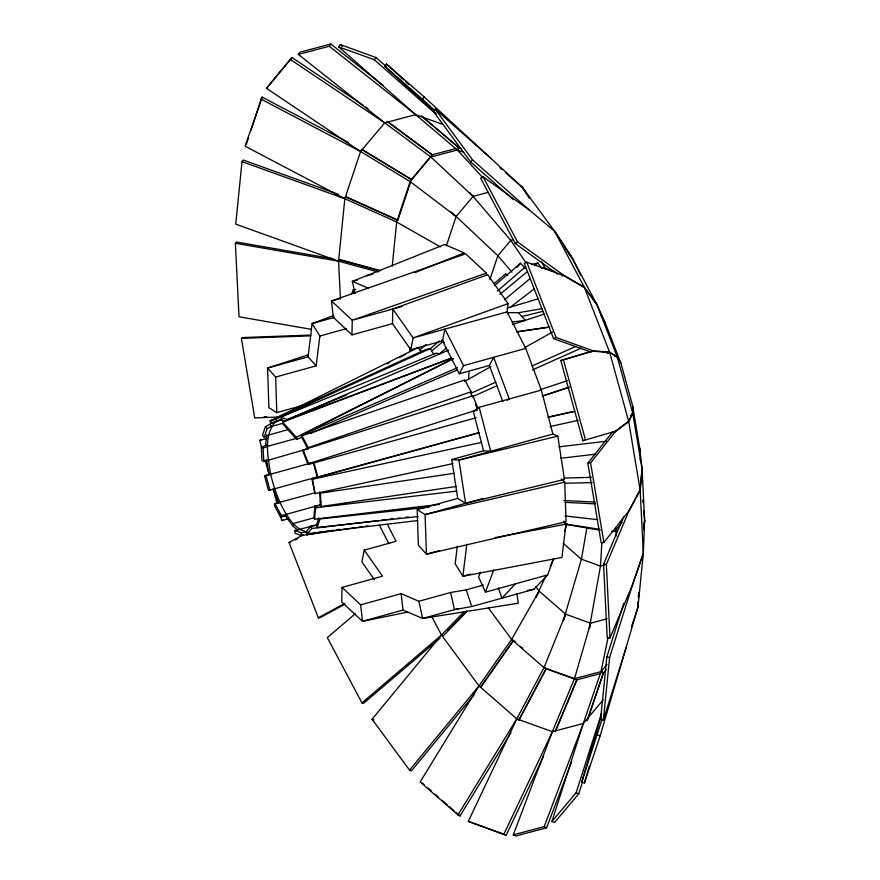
<?xml version="1.0" encoding="UTF-8"?>
<svg xmlns="http://www.w3.org/2000/svg" width="880" height="880" viewBox="0 0 880 880"><rect width="100%" height="100%" fill="white"/><g stroke="black" fill="none" stroke-linecap="round" stroke-linejoin="round"><path stroke-width="1.32" d="M275.044 422.257C263.219 436.535 268.125 457.435 270.611 474.199C274.912 491.854 281.347 509.454 293.062 523.6L293.04 526.152L297.946 530.431M387.343 524.26L396.011 541.321L364.243 550.121L382.536 576.18L342.034 587.4L341.748 602.008L362.494 621.302L407.869 612.084M442.541 340.901L459.261 373.78L463.54 365.64L444.906 329.12L442.541 340.901L410.773 349.701L392.48 323.642L351.967 334.862L352.253 320.254L331.507 300.971L465.641 253.814L486.376 273.108L486.464 275.583M392.48 323.642L392.755 309.034L487.729 274.692L508.112 303.578L507.1 311.883L525.734 348.403L541.354 390.071L552.882 434.038L557.799 436.128L564.465 479.402L465.597 503.349L457.71 498.421L417.208 509.652L418.352 545.193L426.437 554.202L566.082 521.752L564.729 482.13L561.286 478.918M468.732 379.313L468.875 371.47M601.326 715.66L581.735 782.089L584.441 782.925L600.193 735.746L637.945 607.178L643.302 553.641L644.633 520.465L642.07 468.93L639.749 448.36L632.632 405.801L620.829 362.923L605.143 322.641L596.717 304.194L572.473 258.412L554.455 230.945L522.346 187.352L424.325 97.031L386.507 64.064L384.615 66.165L434.082 111.672M637.945 607.178L638.231 601.81M638.44 597.784L638.737 592.427M638.176 602.074L637.879 607.475L631.356 627.044M638.473 596.673L638.693 592.625M601.854 543.169L600.468 566.071L589.314 628.452L590.59 623.183L607.167 618.783M623.7 516.648L603.559 564.3L607.211 637.813L609.994 637.967L632.258 585.299L643.313 553.267L640.189 490.27L642.07 468.93L632.742 413.16L617.265 356.972L596.717 304.194L584.276 287.232L554.653 231.264L528.649 209.44L472.615 159.962L435.149 109.087L433.037 110.957L470.514 161.832L513.304 199.617M632.632 405.801L632.742 413.16L628.639 421.245L615.142 431.354L612.513 432.08L587.851 463.188L601.172 542.729L603.9 542.454L628.562 511.357L640.134 489.841L642.07 468.93M338.305 194.293L243.188 160.017L242 161.645L235.741 224.125L338.569 261.184L378.114 271.953M266.695 434.753L265.683 444.851L267.52 446.369L296.648 438.295M340.439 298.738L338.569 261.184L344.839 198.704L360.58 151.514L361.944 149.369L411.51 179.443L431.354 155.903M456.016 486.486L321.079 506.539L320.419 505.285L314.952 505.923L313.819 517.286L314.545 519.134L439.307 504.405M314.545 519.134L315.678 507.771L314.952 505.923M392.238 266.178L396.66 222.013L410.157 181.588L411.51 179.443M625.988 648.164L603.35 719.983L600.578 719.455L606.837 656.975L623.711 603.438M603.35 719.983L609.609 657.503L632.247 585.684L643.302 553.641M643.698 529.749L644.633 520.465L643.775 510.906M308.044 354.893L267.564 368.06L275.649 377.069L316.151 365.849L308.066 356.84L312.136 323.554L333.718 315.48M466.785 544.313L462.88 576.268L561.924 557.447L565.994 524.15L563.816 521.059M316.151 365.849L319.869 336.028L312.136 323.554L334.631 317.317M457.336 546.172L455.147 563.783L462.88 576.268L470.822 574.068M643.775 527.263L644.633 520.465M301.95 435.787L308.231 447.656L307.989 449.174L301.708 437.305L301.95 435.787L464.805 379.885L471.097 391.765L470.855 393.283L472.329 396.913M320.661 504.812L286.242 514.349L285.89 516.516L292.699 525.767L293.062 523.6L314.237 517.737M586.971 527.395L581.427 559.207L563.387 620.554L565.642 614.196L539.132 591.085L535.953 586.762M364.243 550.121L361.878 561.902L374.418 579.678M410.773 349.701L413.138 337.92L392.755 309.034M608.135 637.263L600.974 671.627L583.308 723.481L551.947 821.447L554.554 822.492L578.71 793.826L582.472 782.067M581.735 782.089L602.085 719.279M584.441 782.925L589.435 765.996M600.578 719.455L601.403 716.848M551.947 821.447L576.114 792.781L601.612 713.097M564.542 531.333L567.039 523.644M348.447 142.538L262.097 97.075L245.102 146.19L344.839 198.704L396.66 222.013L440.374 246.884M246.345 144.254L248.479 137.885M251.031 130.229L262.097 97.075M270.259 424.182L265.397 426.69L262.537 435.27L264.22 437.305L268.664 435.006L288.519 429.506M264.22 437.305L267.08 428.725L271.524 426.426L283.437 423.126M410.531 182.259L397.914 220.077L346.082 196.768L344.839 198.704L242 161.645M418.209 516.527L317.141 527.538L316.426 525.228L318.879 517.869M317.141 527.538L320.001 518.958L429.264 507.056M446.38 245.751L456.137 216.491L473.077 196.394L488.378 192.335M489.863 279.697L497.871 255.717L510.796 240.383L513.337 239.712M587.081 720.753L603.427 672.782L600.974 671.627L574.486 678.667L543.994 667.678L511.599 639.43L488.312 607.827M587.675 719.345L603.581 672.683L606.166 669.614M351.725 293.766L353.1 290.07L355.718 289.344M553.619 558.866L547.635 574.915L485.452 592.141L493.735 569.932M480.436 572.143L478.588 577.038L485.452 592.141M571.747 761.574L546.634 827.794L515.713 836L513.26 834.845L552.387 731.687L574.486 678.667L590.59 623.183L565.642 614.196L543.994 667.678L516.802 718.872L468.314 821.381L506.154 835.34L543.543 756.294M513.26 834.845L544.192 826.639L583.308 723.481L603.152 699.93M555.17 731.566L576.741 679.8L574.486 678.667L576.928 679.811L600.776 673.486M555.357 731.577L576.928 679.811M609.994 637.967L606.342 564.443L628.606 511.786L640.189 490.27M545.754 576.235L536.03 597.102M550.165 566.324L553.476 558.899M314.369 492.932L275.022 503.591L274.263 505.252L280.555 517.132L285.89 515.922M280.555 517.132L281.303 515.471L275.022 503.591M587.851 463.188L590.59 462.913L615.241 431.805L628.727 421.696L632.742 413.16L630.487 416.097M468.314 821.381L503.899 834.196L552.387 731.687L583.308 723.481M477.807 408.265L472.956 395.824L303.204 449.988L302.753 450.846L308.088 464.541L476.146 417.758M308.088 464.541L308.539 463.672L476.982 409.926M472.956 395.824L472.516 396.682L497.486 385.539M535.997 597.08L539.132 591.085L511.599 639.43L478.984 685.894L420.156 781.957L457.974 814.924L460.02 815.936L510.961 732.765M459.261 373.78L489.368 365.442L493.658 357.291L509.278 398.959L507.298 400.279M574.838 679.118L546.26 668.822L519.057 720.005L516.802 718.872L478.984 685.894L441.507 635.019L431.904 616.88M457.974 814.924L516.802 718.872L552.387 731.687M511.907 272.096L497.871 255.717L456.137 216.491L410.157 181.588L360.58 151.514L266.475 88.319L291.984 57.508L363.418 105.468M266.475 88.319L291.984 57.508M260.843 99.011L360.58 151.514L361.823 149.578L411.4 179.652L410.157 181.588L432.366 154.781L456.214 148.445M525.976 262.691L510.796 240.383L473.077 196.394L430.859 157.025L384.747 122.848L298.386 54.45L299.904 52.206L330.825 44L383.064 85.371M298.386 54.45L329.318 46.244L330.825 44M513.436 640.2L480.821 686.675L478.984 685.894L409.541 770.143L372.075 719.268L441.507 635.019L464.299 611.512M344.839 198.704L346.016 197.076L397.848 220.385M311.399 329.351L239.019 316.8L235.367 243.276L338.569 261.184L339.757 259.556L380.622 270.688M482.9 177.76L457.347 149.996L415.668 114.642L338.69 46.893L340.384 44.66L375.969 57.486L386.232 66.517M338.69 46.893L374.275 59.719L375.969 57.486M461.582 148.676L459.052 147.763L457.347 149.996L430.859 157.025L432.212 154.88L387.2 121.517M474.749 694.045L411.389 770.913L409.541 770.143M360.58 151.514L384.747 122.848L415.668 114.642L443.63 124.718M271.854 421.938L270.094 424.017L271.524 426.426M517.055 267.366L520.542 263.23L525.129 268.257M316.426 525.228L311.135 525.855L306.735 531.069L307.362 533.709L417.571 520.564M307.362 533.709L311.751 528.506L378.422 520.542M621.456 523.314L614.482 531.586L611.776 531.179M607.013 664.466L600.974 671.627L603.581 672.683M384.615 66.165L422.433 99.143L424.325 97.031M235.367 243.276L236.544 242.033L333.047 258.775M338.569 261.184L339.746 259.93M515.559 583.803L501.853 598.191L498.454 587.906M483.241 585.112L466.213 589.831L450.648 592.493L454.454 609.642L471.735 606.529L533.929 589.303L547.635 574.915M447.898 630.575L466.884 610.984M467.093 611.303L443.355 635.8L441.507 635.019L361.922 702.9L327.349 637.582L355.256 613.778M318.307 476.674L274.626 488.785L273.515 489.83L278.839 503.525M470.514 161.832L472.615 159.962M421.652 351.89L419.815 349.877L426.052 344.52M494.582 285.56L520.542 263.23M430.067 348.964L439.417 340.934M497.563 290.906L525.602 266.783M440.055 638.121L363.561 703.351L361.922 702.9M494.175 283.536L505.692 273.79L507.771 275.572M433.939 354.255L431.541 351.054L443.113 341.451M499.928 294.338L527.285 271.656M534.655 265.551L537.801 262.933L541.805 268.279M439.208 353.947L446.567 347.842M504.438 299.849L529.694 278.916M510.279 307.197L534.347 288.86M279.246 417.021L254.727 417.912L241.406 338.36L242.638 337.546L310.75 335.071M528.858 209.759L482.977 176.649L480.656 178.2L515.24 243.518L557.843 274.263M515.24 243.518L517.55 241.967L563.431 275.077L584.276 287.232M561.891 276.111L563.431 275.077M479.16 407.297L490.699 451.264L483.549 450.769L473.242 411.257L479.16 407.297L541.354 390.071M464.563 381.414L490.743 366.718M525.25 347.347L552.629 331.98M344.949 604.186L319.803 617.826L318.34 617.771L289.025 542.465L303.391 534.677M295.273 539.935L297.671 538.637M318.34 617.771L344.674 603.482M386.958 363.935L389.389 362.681M399.113 357.665L405.185 354.519M451.539 358.171L282.634 422.048L296.329 437.294L453.211 358.633M282.634 422.048L283.03 424.237L296.714 439.483L301.708 437.305L301.411 435.204L453.31 358.721M274.483 418.803L418.385 347.479L419.815 349.877M594.869 302.269L596.717 304.194L584.463 287.617L563.607 275.473L526.724 262.174L524.238 263.329L553.564 338.624L590.447 351.923L593.076 351.208L609.73 352.572L617.265 356.972L620.829 362.923M553.564 338.624L556.05 337.469L592.933 350.768L609.576 352.132L617.265 356.972L614.724 356.059M592.933 350.768L560.802 360.525L582.868 440.682L585.508 439.967L563.431 359.81L593.076 351.208M285.857 421.278L281.545 419.716L271.15 423.401L270.028 420.794L424.798 349.943L430.419 348.447L431.541 351.054M270.028 420.794L275.66 419.298L430.419 348.447M271.15 423.401L274.725 421.762M470.855 393.283L495.825 382.14M532.026 365.97L575.718 346.456M532.433 369.919L581.13 348.183M448.569 350.13L287.551 419.771L451.473 358.072M301.411 435.204L457.391 367.741M310.508 433.488L457.688 369.831M307.901 448.734L263.791 461.571L261.998 460.625L261.338 447.249L267.674 444.609M261.338 447.249L263.12 448.206L267.52 446.369M278.168 420.618L281.545 419.716L280.797 417.109L436.359 353.078L439.593 354.244M346.709 394.966L287.265 419.441L280.797 417.109M414.997 272.591L464.31 252.912L444.62 244.53L352.33 281.369L354.959 293.249M508.112 303.578L413.138 337.92L507.1 311.883M486.376 273.108L352.253 320.254L402.017 306.471M308.231 447.656L471.097 391.765M540.155 389.73L567.402 380.688M542.421 396L568.381 387.398M542.245 396.187L569.503 387.156M512.336 324.643L544.775 313.918M507.034 308.154L538.56 298.694M582.868 440.682L615.142 431.354M261.877 448.294L259.71 440.407L261.03 440.033M279.972 513.997L281.776 520.564L283.107 520.19M373.362 273.867L366.817 275.682L369.479 275.209M357.632 279.906L352.33 281.369L368.324 288.178M340.659 298.43L331.507 300.971L333.333 317.405L351.967 334.862M319.869 336.028L346.346 328.691M308.066 356.84L267.564 368.06L268.906 407.693L276.793 412.621L304.227 405.009M463.54 365.64L525.734 348.403M278.564 420.475L282.535 419.375M473.242 411.257L477.169 410.168M264.506 475.882L265.925 475.508L269.94 490.083L268.521 490.457L264.506 475.882L269.797 474.419M265.925 475.508L312.972 462.462M268.521 490.457L274.626 488.785M478.841 432.696L311.894 478.632L314.974 493.669L452.903 463.617M317.933 477.29L313.918 462.715L313.324 462.869L317.339 477.444L479.259 432.729M457.71 498.421L451.781 459.569L483.549 450.769M552.882 434.038L458.931 460.075L451.781 459.569M317.141 524.832L294.822 530.519L295.064 533.291L301.532 535.623L316.36 532.939M482.801 498.575L425.095 514.569L417.208 509.652M439.505 550.583L426.437 554.202L425.095 514.569L564.729 482.13M342.034 587.4L360.668 604.857L401.17 593.637L418.88 601.293L450.648 592.493M516.846 593.758L518.298 603.218L422.675 618.442L402.996 610.071L362.494 621.302L360.668 604.857M458.414 608.542L422.675 618.442L418.88 601.293M259.71 440.407L267.597 438.251M560.802 360.525L563.431 359.81M281.776 520.564L288.354 518.76M531.608 264.572L537.801 262.933M293.062 523.6L299.937 529.595L306.405 531.927L306.856 534.732L332.871 530.277M604.285 565.059L600.468 566.071L581.427 559.207L563.222 543.334M521.884 316.547L542.938 311.344M557.799 436.128L458.931 460.075L465.597 503.349M281.303 515.471L286.242 514.349M548.229 417.087L573.595 411.488M548.053 417.274L574.761 411.378M550.066 426.547L578.105 420.365M311.894 478.632L312.554 479.204L481.283 442.442M495.055 537.636L565.994 524.15M294.822 530.519L301.301 532.851L306.405 531.927M319.055 532.444L321.75 531.96M527.274 590.491L533.929 589.303M506.33 312.609L518.463 312.73L542.454 308.583M517.11 331.749L549.758 326.92M454.003 473.319L320.408 493.174L321.079 506.539M516.703 331.936L549.065 327.239M336.952 529.683L339.669 529.287M306.856 534.732L355.784 527.626M358.501 527.23L362.582 526.636M365.299 526.24L368.016 525.844M512.171 322.025L525.305 320.353L518.463 312.73M381.139 520.223L386.584 519.574M389.312 519.244L393.393 518.76M397.474 518.276L400.191 517.946M405.636 517.297L408.353 516.978M558.998 446.831L606.529 441.221M560.384 458.315L595.694 454.146M315.678 507.771L456.72 491.117M612.513 432.08L615.241 431.805M241.406 338.36L310.893 335.841M264.121 416.79L266.849 416.691M564.102 478.071L591.382 477.356M564.905 483.296L592.185 482.581M289.025 542.465L290.488 542.531M563.893 500.5L595.32 502.117M565.158 502.348L595.21 503.888M603.559 564.3L606.342 564.443M564.971 515.988L597.74 519.673M619.586 522.137L622.325 522.445M564.542 523.908L599.632 529.309M565.224 524.249L600.27 530.266M270.611 474.199L268.972 473.902L266.541 459.437M606.837 656.975L609.609 657.503M341.066 260.293L379.291 270.71M441.507 635.019L443.146 635.47M597.476 734.91L600.193 735.746M463.705 152.284L457.347 149.996L458.865 147.752L421.344 115.929M543.367 267.575L554.928 271.733M576.114 792.781L578.71 793.826M372.075 719.268L373.912 720.038M544.192 826.639L546.634 827.794M478.984 685.894L481.041 686.906L513.645 640.442L515.68 642.202M516.802 718.872L518.848 719.884L546.051 668.69L543.994 667.678L546.26 668.822M503.899 834.196L506.154 835.34M365.684 106.997L367.961 108.515M290.631 59.653L384.747 122.848M387.354 121.407L432.366 154.781M329.318 46.244L415.668 114.642M422.576 116.82L459.052 147.763M499.862 167.695L501.886 169.466M505.934 172.997L522.137 187.121L528.913 197.142M520.74 646.624L522.764 648.384M422.202 782.969L424.193 784.696M428.164 788.161L431.145 790.757M435.116 794.222L438.097 796.818M442.09 800.294L447.073 804.639M449.064 806.377L454.047 810.722M456.038 812.46L460.02 815.936M374.275 59.719L435.853 113.916M340.384 44.66L342.43 46.475M435.149 109.087L491.183 158.565M433.037 110.957L436.095 113.652M386.507 64.064L403.678 79.849M405.691 81.708L408.727 84.491M422.433 99.143L434.544 110.286M441.771 339.823L444.334 342.683M265.397 426.69L267.08 428.725M569.118 254.144L572.473 258.412L580.745 275.495M565.312 248.677L572.473 258.412L554.653 231.264M522.346 187.352L529.804 198.418M541.618 261.866L545.512 268.917M600.677 314.215L605.143 322.641L605.385 325.292M482.977 176.649L517.55 241.967M320.199 500.709L320.848 501.963M379.357 525.096L388.674 543.356M638.594 445.896L639.749 448.36L639.958 452.419M353.1 290.07L354.684 293.557M275.66 419.298L276.771 421.905M584.463 287.617L609.576 352.132L607.09 353.298L609.73 352.572L628.639 421.245M526.724 262.174L556.05 337.469M475.42 404.151L476.872 407.891M303.204 449.988L308.539 463.672M489.368 365.442L502.887 401.665M466.213 589.831L471.735 606.529M265.133 460.119L269.115 474.573M273.097 489.027L277.079 503.481M311.135 525.855L311.751 528.506M301.312 435.116L301.708 437.305M296.329 437.294L296.714 439.483M628.727 421.696L640.134 489.841M590.59 462.913L603.9 542.454M312.554 479.204L314.974 493.669M401.17 593.637L402.996 610.071M642.796 499.972L643.049 502.711M301.301 532.851L301.532 535.623M640.222 457.853L640.354 460.559M319.759 491.909L320.419 505.285M263.12 448.206L263.791 461.571M615.89 528.055L616.154 536.129M275.649 377.069L276.793 412.621M409.948 351.56A156.519 60.236 74.5 0 1 409.937 347.556M456.137 216.491L450.934 212.212L456.137 216.491M473.077 196.394L469.271 192.533L473.077 196.394"/></g></svg>
